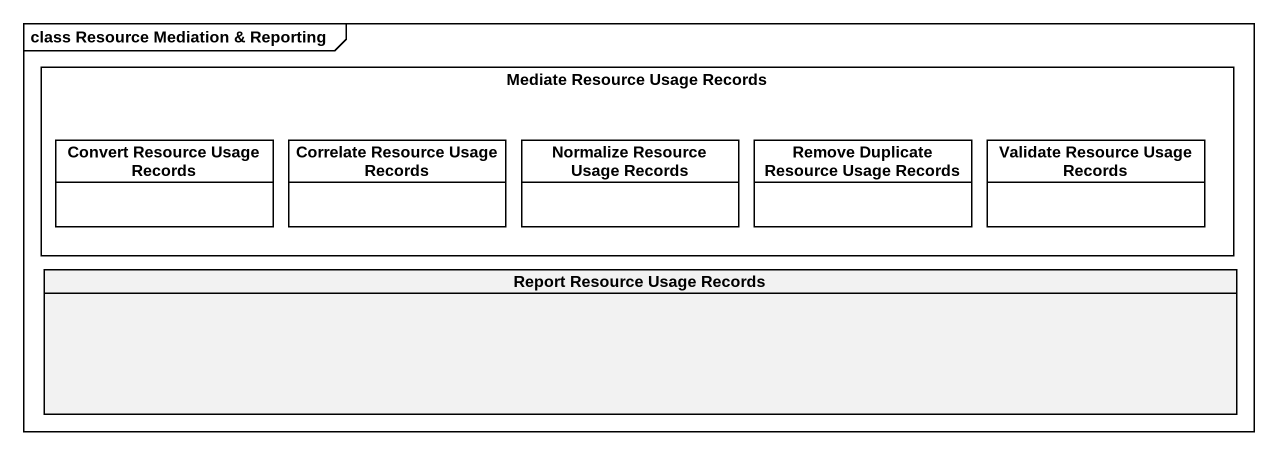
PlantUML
@startuml
mainframe class Resource Mediation & Reporting
hide circle
hide empty members
rectangle "Mediate Resource Usage Records" as Mediate_Resource_Usage {
  class "Convert Resource Usage Records" as Convert_Resource_Usage #FFFFFF
  class "Correlate Resource Usage Records" as Correlate_Resource_Usage #FFFFFF
  class "Normalize Resource Usage Records" as Normalize_Resource_Usage #FFFFFF
  class "Remove Duplicate Resource Usage Records" as Remove_Duplicate_Resource #FFFFFF
  class "Validate Resource Usage Records" as Validate_Resource_Usage #FFFFFF
}
class "Report Resource Usage Records" as Report_Resource_Usage
@enduml
